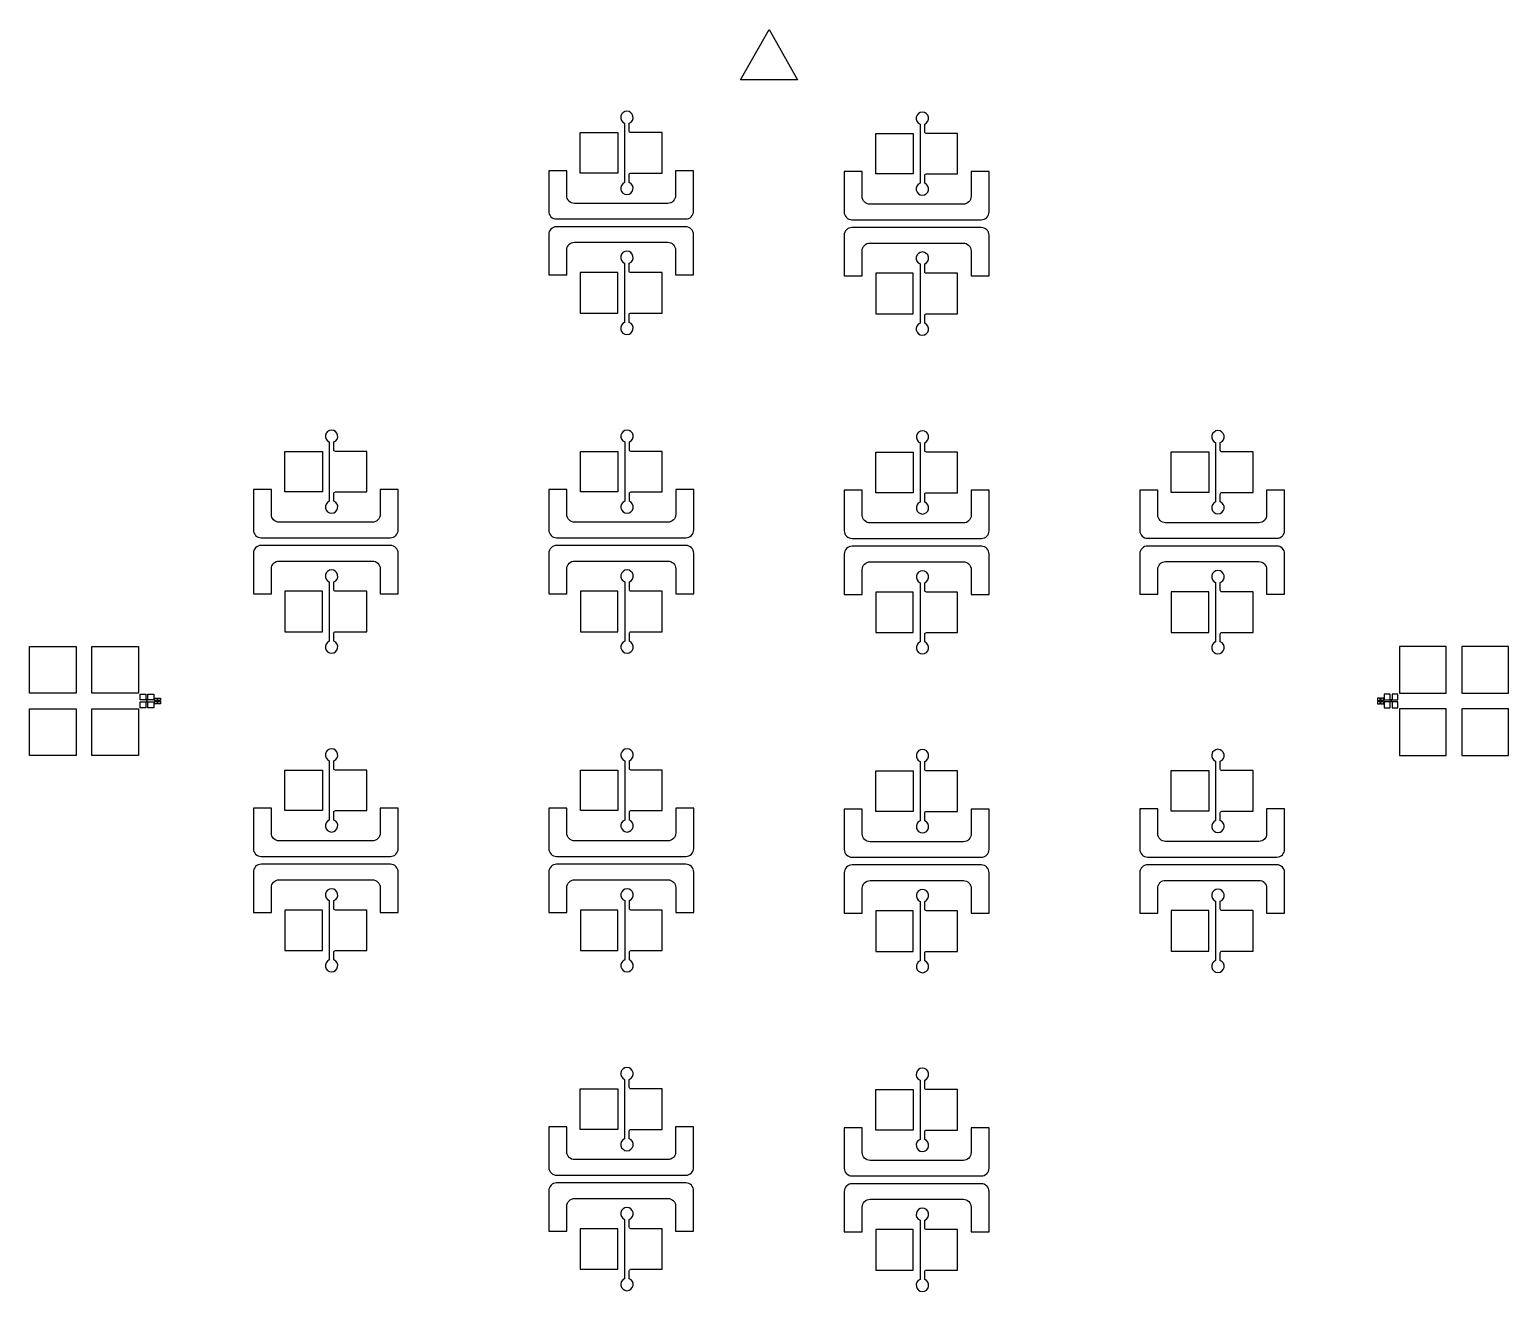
# Model space of a CAD drawing. Header units: millimetres. Extents: x -47.5 to 47.5, y -38 to 43.2.
import ezdxf

# ---------------------------------------------------------------- set-up
doc = ezdxf.new("R2010")
doc.units = ezdxf.units.MM
doc.header["$MEASUREMENT"] = 0
doc.layers.add('L2', color=4, linetype='Continuous')

msp = doc.modelspace()

# ---------------------------------------------------------------- linework, layer by layer
at = {"layer": 'L2'}
for points in [[(1.823, 39.95), (-1.823, 39.95), (0, 43.183)], [(-9.729, 36.555), (-9.729, 33.945), (-12.139, 33.945), (-12.139, 36.555)], [(9.271, 36.506), (9.271, 33.896), (6.861, 33.896), (6.861, 36.506)], [(-9.729, 24.945), (-9.729, 27.555), (-12.139, 27.555), (-12.139, 24.945)], [(9.271, 24.896), (9.271, 27.506), (6.861, 27.506), (6.861, 24.896)], [(-28.72, 16.055), (-28.72, 13.445), (-31.13, 13.445), (-31.13, 16.055)], [(-9.72, 16.055), (-9.72, 13.445), (-12.13, 13.445), (-12.13, 16.055)], [(9.28, 16.006), (9.28, 13.396), (6.87, 13.396), (6.87, 16.006)], [(28.28, 16.018), (28.28, 13.408), (25.87, 13.408), (25.87, 16.018)], [(-28.72, 4.445), (-28.72, 7.055), (-31.13, 7.055), (-31.13, 4.445)], [(-9.72, 4.445), (-9.72, 7.055), (-12.13, 7.055), (-12.13, 4.445)], [(9.28, 4.396), (9.28, 7.006), (6.87, 7.006), (6.87, 4.396)], [(28.28, 4.408), (28.28, 7.018), (25.87, 7.018), (25.87, 4.408)], [(-47.548, 3.5), (-44.548, 3.5), (-44.548, 0.5), (-47.548, 0.5)], [(-43.548, 3.5), (-40.548, 3.5), (-40.548, 0.5), (-43.548, 0.5)], [(43.548, 3.5), (40.548, 3.5), (40.548, 0.5), (43.548, 0.5)], [(47.548, 3.5), (44.548, 3.5), (44.548, 0.5), (47.548, 0.5)], [(-40.445, 0.445), (-40.064, 0.445), (-40.064, 0.064), (-40.445, 0.064)], [(-39.98, 0.064), (-40, 0.064), (-40.02, 0.064), (-40, 0)], [(-39.98, -0.064), (-40, -0.064), (-40.02, -0.064), (-40, 0)], [(-39.936, 0.445), (-39.555, 0.445), (-39.555, 0.064), (-39.936, 0.064)], [(-39.509, 0.19), (-39.346, 0.19), (-39.346, 0.027), (-39.509, 0.027)], [(-39.292, 0.19), (-39.13, 0.19), (-39.13, 0.027), (-39.292, 0.027)], [(39.292, 0.19), (39.13, 0.19), (39.13, 0.027), (39.292, 0.027)], [(39.509, 0.19), (39.346, 0.19), (39.346, 0.027), (39.509, 0.027)], [(39.936, 0.445), (39.555, 0.445), (39.555, 0.064), (39.936, 0.064)], [(40.02, 0.064), (40, 0.064), (39.98, 0.064), (40, 0)], [(40.02, -0.064), (40, -0.064), (39.98, -0.064), (40, 0)], [(40.445, 0.445), (40.064, 0.445), (40.064, 0.064), (40.445, 0.064)], [(-47.548, -0.5), (-44.548, -0.5), (-44.548, -3.5), (-47.548, -3.5)], [(-43.548, -0.5), (-40.548, -0.5), (-40.548, -3.5), (-43.548, -3.5)], [(-40.445, -0.064), (-40.064, -0.064), (-40.064, -0.445), (-40.445, -0.445)], [(-39.936, -0.064), (-39.555, -0.064), (-39.555, -0.445), (-39.936, -0.445)], [(-39.509, -0.027), (-39.346, -0.027), (-39.346, -0.19), (-39.509, -0.19)], [(-39.292, -0.027), (-39.13, -0.027), (-39.13, -0.19), (-39.292, -0.19)], [(39.292, -0.027), (39.13, -0.027), (39.13, -0.19), (39.292, -0.19)], [(39.509, -0.027), (39.346, -0.027), (39.346, -0.19), (39.509, -0.19)], [(39.936, -0.064), (39.555, -0.064), (39.555, -0.445), (39.936, -0.445)], [(40.445, -0.064), (40.064, -0.064), (40.064, -0.445), (40.445, -0.445)], [(43.548, -0.5), (40.548, -0.5), (40.548, -3.5), (43.548, -3.5)], [(47.548, -0.5), (44.548, -0.5), (44.548, -3.5), (47.548, -3.5)], [(-28.72, -4.445), (-28.72, -7.055), (-31.13, -7.055), (-31.13, -4.445)], [(-9.72, -4.445), (-9.72, -7.055), (-12.13, -7.055), (-12.13, -4.445)], [(9.28, -4.494), (9.28, -7.104), (6.87, -7.104), (6.87, -4.494)], [(28.28, -4.482), (28.28, -7.092), (25.87, -7.092), (25.87, -4.482)], [(-28.72, -16.055), (-28.72, -13.445), (-31.13, -13.445), (-31.13, -16.055)], [(-9.72, -16.055), (-9.72, -13.445), (-12.13, -13.445), (-12.13, -16.055)], [(9.28, -16.104), (9.28, -13.494), (6.87, -13.494), (6.87, -16.104)], [(28.28, -16.092), (28.28, -13.482), (25.87, -13.482), (25.87, -16.092)], [(-9.723, -24.945), (-9.723, -27.555), (-12.133, -27.555), (-12.133, -24.945)], [(9.277, -24.994), (9.277, -27.604), (6.867, -27.604), (6.867, -24.994)], [(-9.723, -36.555), (-9.723, -33.945), (-12.133, -33.945), (-12.133, -36.555)], [(9.277, -36.604), (9.277, -33.994), (6.867, -33.994), (6.867, -36.604)]]:
    msp.add_lwpolyline(points, close=True, dxfattribs=at)
for points in [[(-8.889, 36.555, -0.414214), (-8.989, 36.655), (-8.989, 37.157, 5.138733), (-9.289, 37.157), (-9.289, 33.343, 5.138733), (-8.989, 33.343), (-8.989, 33.845, -0.414214), (-8.889, 33.945), (-6.879, 33.945), (-6.879, 36.555), (-8.889, 36.555)], [(10.111, 36.506, -0.414214), (10.011, 36.606), (10.011, 37.108, 5.138733), (9.711, 37.108), (9.711, 33.294, 5.138733), (10.011, 33.294), (10.011, 33.796, -0.414214), (10.111, 33.896), (12.121, 33.896), (12.121, 36.506), (10.111, 36.506)], [(-6.009, 32.5, -0.414214), (-6.509, 32), (-12.509, 32, -0.414214), (-13.009, 32.5), (-13.009, 34.1), (-14.166, 34.1), (-14.166, 31.5, 0.414214), (-13.666, 31), (-5.353, 31, 0.414214), (-4.853, 31.5), (-4.853, 34.1), (-6.009, 34.1)], [(5.334, 30.951), (13.647, 30.951, 0.414214), (14.147, 31.451), (14.147, 34.051), (12.991, 34.051), (12.991, 32.451, -0.414214), (12.491, 31.951), (6.491, 31.951, -0.414214), (5.991, 32.451), (5.991, 34.051), (4.834, 34.051), (4.834, 31.451, 0.414214)], [(-6.009, 29), (-6.009, 27.4), (-4.853, 27.4), (-4.853, 30, 0.414214), (-5.353, 30.5), (-13.666, 30.5, 0.414214), (-14.166, 30), (-14.166, 27.4), (-13.009, 27.4), (-13.009, 29, -0.414214), (-12.509, 29.5), (-6.509, 29.5, -0.414214)], [(13.647, 30.451), (5.334, 30.451, 0.414214), (4.834, 29.951), (4.834, 27.351), (5.991, 27.351), (5.991, 28.951, -0.414214), (6.491, 29.451), (12.491, 29.451, -0.414214), (12.991, 28.951), (12.991, 27.351), (14.147, 27.351), (14.147, 29.951, 0.414214)], [(-6.879, 27.555), (-8.889, 27.555, -0.414214), (-8.989, 27.655), (-8.989, 28.157, 5.138733), (-9.289, 28.157), (-9.289, 24.343, 5.138733), (-8.989, 24.343), (-8.989, 24.845, -0.414214), (-8.889, 24.945), (-6.879, 24.945)], [(12.121, 27.506), (10.111, 27.506, -0.414214), (10.011, 27.606), (10.011, 28.108, 5.138733), (9.711, 28.108), (9.711, 24.294, 5.138733), (10.011, 24.294), (10.011, 24.796, -0.414214), (10.111, 24.896), (12.121, 24.896)], [(-27.88, 16.055, -0.414214), (-27.98, 16.155), (-27.98, 16.657, 5.138733), (-28.28, 16.657), (-28.28, 12.843, 5.138733), (-27.98, 12.843), (-27.98, 13.345, -0.414214), (-27.88, 13.445), (-25.87, 13.445), (-25.87, 16.055), (-27.88, 16.055)], [(-8.88, 16.055, -0.414214), (-8.98, 16.155), (-8.98, 16.657, 5.138733), (-9.28, 16.657), (-9.28, 12.843, 5.138733), (-8.98, 12.843), (-8.98, 13.345, -0.414214), (-8.88, 13.445), (-6.87, 13.445), (-6.87, 16.055), (-8.88, 16.055)], [(10.12, 16.006, -0.414214), (10.02, 16.106), (10.02, 16.608, 5.138733), (9.72, 16.608), (9.72, 12.794, 5.138733), (10.02, 12.794), (10.02, 13.296, -0.414214), (10.12, 13.396), (12.13, 13.396), (12.13, 16.006), (10.12, 16.006)], [(29.12, 16.018, -0.414214), (29.02, 16.118), (29.02, 16.62, 5.138733), (28.72, 16.62), (28.72, 12.806, 5.138733), (29.02, 12.806), (29.02, 13.308, -0.414214), (29.12, 13.408), (31.13, 13.408), (31.13, 16.018), (29.12, 16.018)], [(-33.157, 11, 0.414214), (-32.657, 10.5), (-24.343, 10.5, 0.414214), (-23.843, 11), (-23.843, 13.6), (-25, 13.6), (-25, 12, -0.414214), (-25.5, 11.5), (-31.5, 11.5, -0.414214), (-32, 12), (-32, 13.6), (-33.157, 13.6)], [(-13, 12), (-13, 13.6), (-14.157, 13.6), (-14.157, 11, 0.414214), (-13.657, 10.5), (-5.343, 10.5, 0.414214), (-4.843, 11), (-4.843, 13.6), (-6, 13.6), (-6, 12, -0.414214), (-6.5, 11.5), (-12.5, 11.5, -0.414214)], [(4.843, 10.951, 0.414214), (5.343, 10.451), (13.656, 10.451, 0.414214), (14.156, 10.951), (14.156, 13.551), (13, 13.551), (13, 11.951, -0.414214), (12.5, 11.451), (6.5, 11.451, -0.414214), (6, 11.951), (6, 13.551), (4.843, 13.551)], [(23.843, 10.963, 0.414214), (24.343, 10.463), (32.657, 10.463, 0.414214), (33.157, 10.963), (33.157, 13.563), (32, 13.563), (32, 11.963, -0.414214), (31.5, 11.463), (25.5, 11.463, -0.414214), (25, 11.963), (25, 13.563), (23.843, 13.563)], [(-24.343, 10), (-32.657, 10, 0.414214), (-33.157, 9.5), (-33.157, 6.9), (-32, 6.9), (-32, 8.5, -0.414214), (-31.5, 9), (-25.5, 9, -0.414214), (-25, 8.5), (-25, 6.9), (-23.843, 6.9), (-23.843, 9.5, 0.414214)], [(-13, 8.5, -0.414214), (-12.5, 9), (-6.5, 9, -0.414214), (-6, 8.5), (-6, 6.9), (-4.843, 6.9), (-4.843, 9.5, 0.414214), (-5.343, 10), (-13.657, 10, 0.414214), (-14.157, 9.5), (-14.157, 6.9), (-13, 6.9)], [(4.843, 9.451), (4.843, 6.851), (6, 6.851), (6, 8.451, -0.414214), (6.5, 8.951), (12.5, 8.951, -0.414214), (13, 8.451), (13, 6.851), (14.156, 6.851), (14.156, 9.451, 0.414214), (13.656, 9.951), (5.343, 9.951, 0.414214)], [(23.843, 9.463), (23.843, 6.863), (25, 6.863), (25, 8.463, -0.414214), (25.5, 8.963), (31.5, 8.963, -0.414214), (32, 8.463), (32, 6.863), (33.157, 6.863), (33.157, 9.463, 0.414214), (32.657, 9.963), (24.343, 9.963, 0.414214)], [(-25.87, 7.055), (-27.88, 7.055, -0.414214), (-27.98, 7.155), (-27.98, 7.657, 5.138733), (-28.28, 7.657), (-28.28, 3.843, 5.138733), (-27.98, 3.843), (-27.98, 4.345, -0.414214), (-27.88, 4.445), (-25.87, 4.445)], [(-6.87, 7.055), (-8.88, 7.055, -0.414214), (-8.98, 7.155), (-8.98, 7.657, 5.138733), (-9.28, 7.657), (-9.28, 3.843, 5.138733), (-8.98, 3.843), (-8.98, 4.345, -0.414214), (-8.88, 4.445), (-6.87, 4.445)], [(12.13, 7.006), (10.12, 7.006, -0.414214), (10.02, 7.106), (10.02, 7.608, 5.138733), (9.72, 7.608), (9.72, 3.794, 5.138733), (10.02, 3.794), (10.02, 4.296, -0.414214), (10.12, 4.396), (12.13, 4.396)], [(31.13, 7.018), (29.12, 7.018, -0.414214), (29.02, 7.118), (29.02, 7.62, 5.138733), (28.72, 7.62), (28.72, 3.806, 5.138733), (29.02, 3.806), (29.02, 4.308, -0.414214), (29.12, 4.408), (31.13, 4.408)], [(-27.88, -4.445, -0.414214), (-27.98, -4.345), (-27.98, -3.843, 5.138733), (-28.28, -3.843), (-28.28, -7.657, 5.138733), (-27.98, -7.657), (-27.98, -7.155, -0.414214), (-27.88, -7.055), (-25.87, -7.055), (-25.87, -4.445), (-27.88, -4.445)], [(-8.88, -4.445, -0.414214), (-8.98, -4.345), (-8.98, -3.843, 5.138733), (-9.28, -3.843), (-9.28, -7.657, 5.138733), (-8.98, -7.657), (-8.98, -7.155, -0.414214), (-8.88, -7.055), (-6.87, -7.055), (-6.87, -4.445), (-8.88, -4.445)], [(10.12, -4.494, -0.414214), (10.02, -4.394), (10.02, -3.892, 5.138733), (9.72, -3.892), (9.72, -7.706, 5.138733), (10.02, -7.706), (10.02, -7.204, -0.414214), (10.12, -7.104), (12.13, -7.104), (12.13, -4.494), (10.12, -4.494)], [(29.12, -4.482, -0.414214), (29.02, -4.382), (29.02, -3.88, 5.138733), (28.72, -3.88), (28.72, -7.694, 5.138733), (29.02, -7.694), (29.02, -7.192, -0.414214), (29.12, -7.092), (31.13, -7.092), (31.13, -4.482), (29.12, -4.482)], [(-33.157, -9.5, 0.414214), (-32.657, -10), (-24.343, -10, 0.414214), (-23.843, -9.5), (-23.843, -6.9), (-25, -6.9), (-25, -8.5, -0.414214), (-25.5, -9), (-31.5, -9, -0.414214), (-32, -8.5), (-32, -6.9), (-33.157, -6.9)], [(-4.843, -9.5), (-4.843, -6.9), (-6, -6.9), (-6, -8.5, -0.414214), (-6.5, -9), (-12.5, -9, -0.414214), (-13, -8.5), (-13, -6.9), (-14.157, -6.9), (-14.157, -9.5, 0.414214), (-13.657, -10), (-5.343, -10, 0.414214)], [(14.156, -9.549), (14.156, -6.949), (13, -6.949), (13, -8.549, -0.414214), (12.5, -9.049), (6.5, -9.049, -0.414214), (6, -8.549), (6, -6.949), (4.843, -6.949), (4.843, -9.549, 0.414214), (5.343, -10.049), (13.656, -10.049, 0.414214)], [(23.843, -9.537, 0.414214), (24.343, -10.037), (32.657, -10.037, 0.414214), (33.157, -9.537), (33.157, -6.937), (32, -6.937), (32, -8.537, -0.414214), (31.5, -9.037), (25.5, -9.037, -0.414214), (25, -8.537), (25, -6.937), (23.843, -6.937)], [(-33.157, -11), (-33.157, -13.6), (-32, -13.6), (-32, -12, -0.414214), (-31.5, -11.5), (-25.5, -11.5, -0.414214), (-25, -12), (-25, -13.6), (-23.843, -13.6), (-23.843, -11, 0.414214), (-24.343, -10.5), (-32.657, -10.5, 0.414214)], [(-4.843, -11, 0.414214), (-5.343, -10.5), (-13.657, -10.5, 0.414214), (-14.157, -11), (-14.157, -13.6), (-13, -13.6), (-13, -12, -0.414214), (-12.5, -11.5), (-6.5, -11.5, -0.414214), (-6, -12), (-6, -13.6), (-4.843, -13.6)], [(14.156, -11.049, 0.414214), (13.656, -10.549), (5.343, -10.549, 0.414214), (4.843, -11.049), (4.843, -13.649), (6, -13.649), (6, -12.049, -0.414214), (6.5, -11.549), (12.5, -11.549, -0.414214), (13, -12.049), (13, -13.649), (14.156, -13.649)], [(32.657, -10.537), (24.343, -10.537, 0.414214), (23.843, -11.037), (23.843, -13.637), (25, -13.637), (25, -12.037, -0.414214), (25.5, -11.537), (31.5, -11.537, -0.414214), (32, -12.037), (32, -13.637), (33.157, -13.637), (33.157, -11.037, 0.414214)], [(-25.87, -13.445), (-27.88, -13.445, -0.414214), (-27.98, -13.345), (-27.98, -12.843, 5.138733), (-28.28, -12.843), (-28.28, -16.657, 5.138733), (-27.98, -16.657), (-27.98, -16.155, -0.414214), (-27.88, -16.055), (-25.87, -16.055)], [(-6.87, -13.445), (-8.88, -13.445, -0.414214), (-8.98, -13.345), (-8.98, -12.843, 5.138733), (-9.28, -12.843), (-9.28, -16.657, 5.138733), (-8.98, -16.657), (-8.98, -16.155, -0.414214), (-8.88, -16.055), (-6.87, -16.055)], [(12.13, -13.494), (10.12, -13.494, -0.414214), (10.02, -13.394), (10.02, -12.892, 5.138733), (9.72, -12.892), (9.72, -16.706, 5.138733), (10.02, -16.706), (10.02, -16.204, -0.414214), (10.12, -16.104), (12.13, -16.104)], [(31.13, -13.482), (29.12, -13.482, -0.414214), (29.02, -13.382), (29.02, -12.88, 5.138733), (28.72, -12.88), (28.72, -16.694, 5.138733), (29.02, -16.694), (29.02, -16.192, -0.414214), (29.12, -16.092), (31.13, -16.092)], [(-8.883, -24.945, -0.414214), (-8.983, -24.845), (-8.983, -24.343, 5.138733), (-9.283, -24.343), (-9.283, -28.157, 5.138733), (-8.983, -28.157), (-8.983, -27.655, -0.414214), (-8.883, -27.555), (-6.873, -27.555), (-6.873, -24.945), (-8.883, -24.945)], [(10.117, -24.994, -0.414214), (10.017, -24.894), (10.017, -24.392, 5.138733), (9.717, -24.392), (9.717, -28.206, 5.138733), (10.017, -28.206), (10.017, -27.704, -0.414214), (10.117, -27.604), (12.127, -27.604), (12.127, -24.994), (10.117, -24.994)], [(-5.346, -30.5, 0.414214), (-4.846, -30), (-4.846, -27.4), (-6.003, -27.4), (-6.003, -29, -0.414214), (-6.503, -29.5), (-12.503, -29.5, -0.414214), (-13.003, -29), (-13.003, -27.4), (-14.16, -27.4), (-14.16, -30, 0.414214), (-13.66, -30.5)], [(14.153, -30.049), (14.153, -27.449), (12.997, -27.449), (12.997, -29.049, -0.414214), (12.497, -29.549), (6.497, -29.549, -0.414214), (5.997, -29.049), (5.997, -27.449), (4.84, -27.449), (4.84, -30.049, 0.414214), (5.34, -30.549), (13.653, -30.549, 0.414214)], [(-5.346, -31), (-13.66, -31, 0.414214), (-14.16, -31.5), (-14.16, -34.1), (-13.003, -34.1), (-13.003, -32.5, -0.414214), (-12.503, -32), (-6.503, -32, -0.414214), (-6.003, -32.5), (-6.003, -34.1), (-4.846, -34.1), (-4.846, -31.5, 0.414214)], [(14.153, -31.549, 0.414214), (13.653, -31.049), (5.34, -31.049, 0.414214), (4.84, -31.549), (4.84, -34.149), (5.997, -34.149), (5.997, -32.549, -0.414214), (6.497, -32.049), (12.497, -32.049, -0.414214), (12.997, -32.549), (12.997, -34.149), (14.153, -34.149)], [(-6.873, -33.945), (-8.883, -33.945, -0.414214), (-8.983, -33.845), (-8.983, -33.343, 5.138733), (-9.283, -33.343), (-9.283, -37.157, 5.138733), (-8.983, -37.157), (-8.983, -36.655, -0.414214), (-8.883, -36.555), (-6.873, -36.555)], [(12.127, -33.994), (10.117, -33.994, -0.414214), (10.017, -33.894), (10.017, -33.392, 5.138733), (9.717, -33.392), (9.717, -37.206, 5.138733), (10.017, -37.206), (10.017, -36.704, -0.414214), (10.117, -36.604), (12.127, -36.604)]]:
    msp.add_lwpolyline(points, format="xyb", close=True, dxfattribs=at)

doc.saveas('drawing.dxf')
